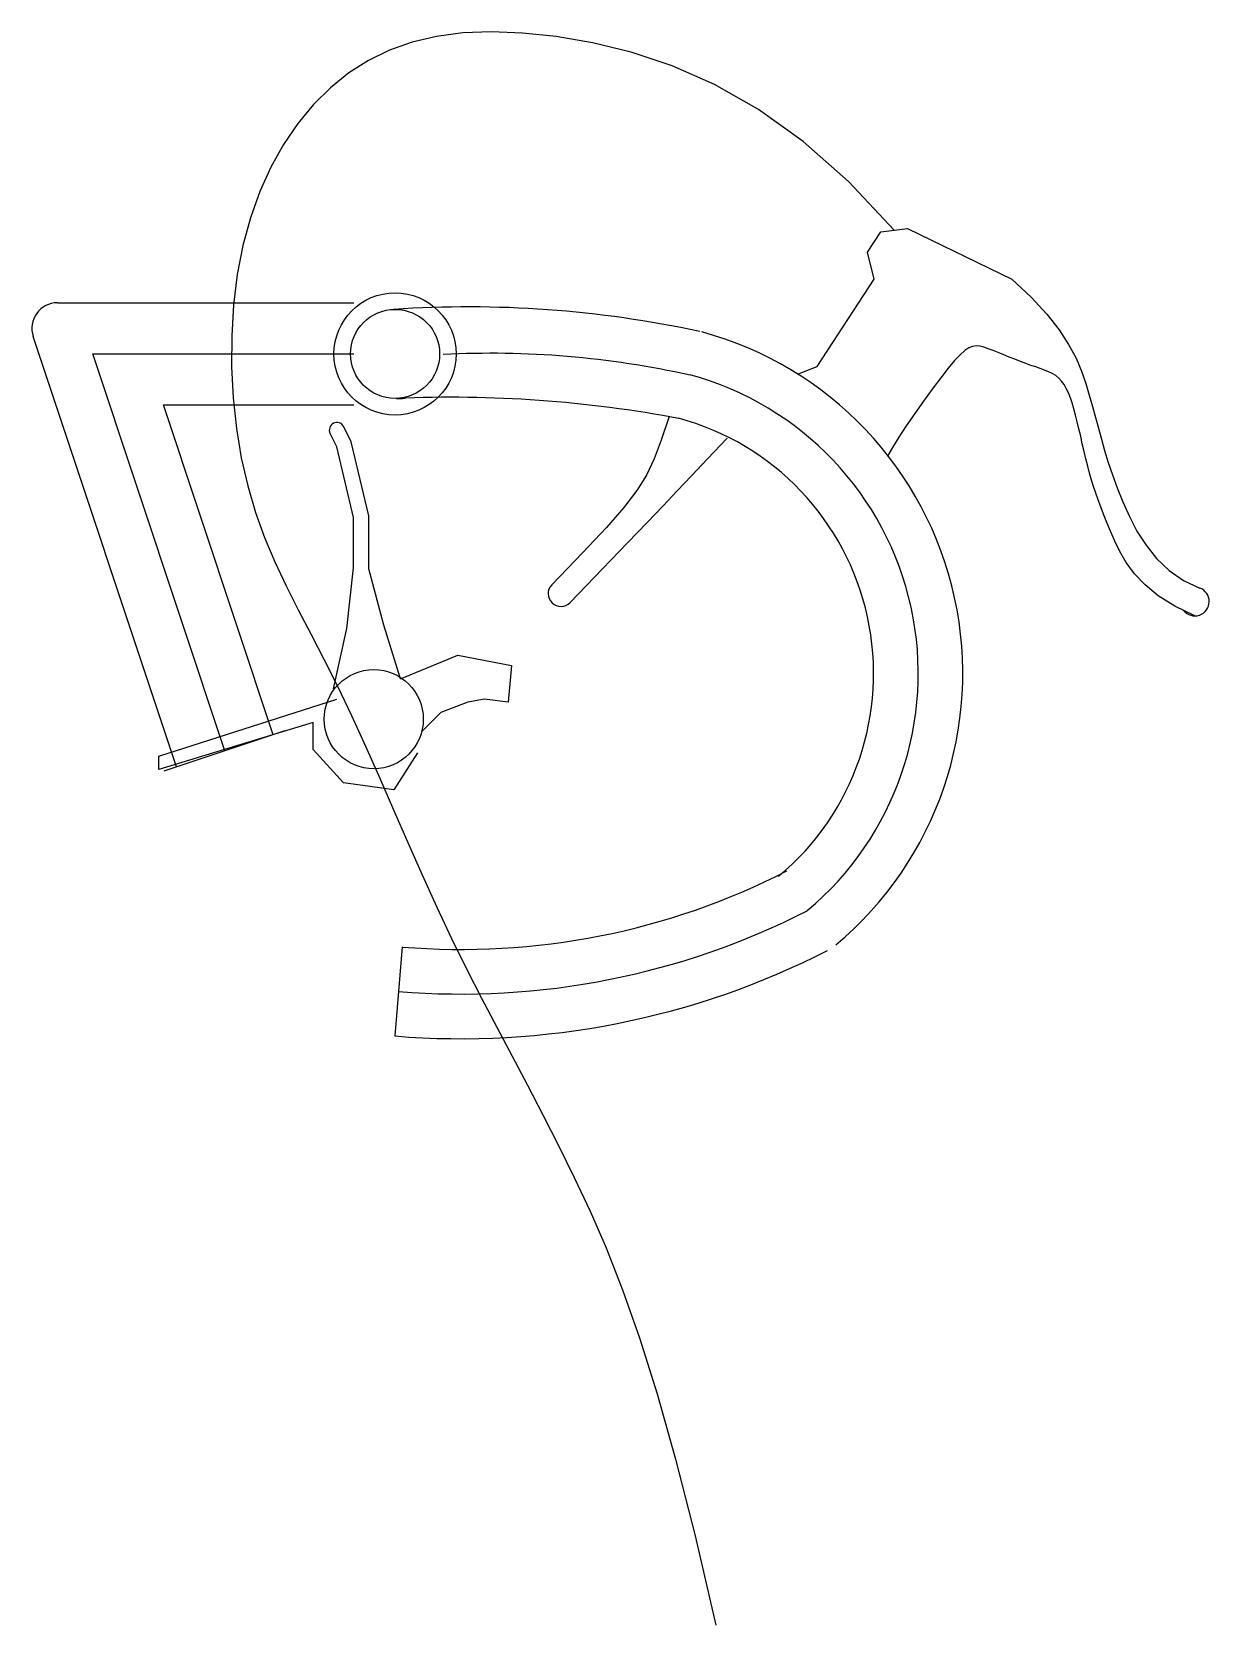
# Model space of a CAD drawing. Extents: x 43.7 to 55.3, y 32 to 47.6.
import ezdxf

# ---------------------------------------------------------------- set-up
doc = ezdxf.new("R2010")
doc.units = 0
doc.header["$LTSCALE"] = 0.5
doc.header["$MEASUREMENT"] = 0
for name, color, linetype in [('CYA', 4, 'CONTINUOUS'), ('GRE', 3, 'CONTINUOUS'), ('RED', 1, 'CONTINUOUS')]:
    doc.layers.add(name, color=color, linetype=linetype)

msp = doc.modelspace()

# ---------------------------------------------------------------- linework, layer by layer
at = {"layer": 'CYA'}
for p, q in [((47.336, 41.241), (47.896, 41.472)), ((47.896, 41.472), (48.423, 41.373)), ((48.423, 41.373), (48.39, 41.011)), ((44.965, 40.484), (46.71, 41.043)), ((47.995, 41.011), (47.731, 40.912)), ((48.159, 41.043), (47.995, 41.011)), ((48.39, 41.011), (48.159, 41.043)), ((46.48, 40.813), (44.965, 40.352)), ((46.48, 40.549), (46.48, 40.813)), ((47.731, 40.912), (47.542, 40.721)), ((44.965, 40.352), (44.965, 40.484)), ((46.776, 40.22), (46.48, 40.549)), ((47.501, 40.517), (47.27, 40.154)), ((44.965, 40.352), (44.965, 40.352)), ((47.27, 40.154), (46.776, 40.22))]:
    msp.add_line(p, q, dxfattribs=at)
for points in [[(46.677, 41.142), (46.809, 41.735), (46.875, 42.328), (46.875, 42.822), (46.71, 43.514), (46.644, 43.645)], [(47.336, 41.241), (47.171, 41.768), (47.025, 42.32), (47.025, 42.84), (46.852, 43.565), (46.779, 43.712)]]:
    msp.add_lwpolyline(points, dxfattribs=at)
msp.add_circle((47.073, 40.846), 0.486, dxfattribs=at)
msp.add_arc((46.712, 43.679), 0.075, 26.5641, 206.5641, dxfattribs=at)
at = {"layer": 'GRE'}
msp.add_line((52.309, 45.654), (53.33, 45.16), dxfattribs=at)
for points in [[(52.177, 45.638), (51.73, 46.117), (51.285, 46.509), (50.845, 46.822), (50.415, 47.066), (49.998, 47.251), (49.597, 47.384), (49.217, 47.477), (48.861, 47.536), (48.531, 47.571), (48.227, 47.583), (47.947, 47.572), (47.688, 47.538), (47.449, 47.482), (47.227, 47.403), (47.021, 47.302), (46.829, 47.18), (46.649, 47.035), (46.481, 46.87), (46.327, 46.684), (46.187, 46.48), (46.063, 46.257), (45.955, 46.017), (45.863, 45.761), (45.79, 45.489), (45.735, 45.203), (45.699, 44.907), (45.681, 44.604), (45.679, 44.299), (45.695, 43.995), (45.727, 43.696), (45.774, 43.407), (45.837, 43.132), (45.913, 42.872), (46.003, 42.625), (46.104, 42.387), (46.215, 42.152), (46.333, 41.917), (46.458, 41.677), (46.588, 41.426), (46.72, 41.162), (46.855, 40.88), (46.991, 40.582), (47.128, 40.274), (47.267, 39.958), (47.407, 39.638), (47.549, 39.319), (47.692, 39.003), (47.837, 38.696), (47.983, 38.399), (48.131, 38.11), (48.279, 37.825), (48.429, 37.542), (48.58, 37.257), (48.732, 36.966), (48.885, 36.666), (49.039, 36.354), (49.194, 36.023), (49.351, 35.662), (49.512, 35.253), (49.678, 34.782), (49.851, 34.233), (50.032, 33.591), (50.224, 32.84), (50.427, 31.965)], [(51.229, 44.229), (51.42, 44.304), (51.98, 45.16), (51.914, 45.424), (52.046, 45.622), (52.309, 45.654)], [(53.33, 45.16), (53.52, 44.982), (53.673, 44.816), (53.794, 44.662), (53.888, 44.518), (53.96, 44.383), (54.014, 44.256), (54.056, 44.136), (54.09, 44.021), (54.121, 43.911), (54.15, 43.803), (54.179, 43.697), (54.209, 43.589), (54.241, 43.478), (54.277, 43.363), (54.318, 43.242), (54.365, 43.113), (54.419, 42.975), (54.483, 42.832), (54.558, 42.689), (54.647, 42.55), (54.751, 42.42), (54.872, 42.303), (55.013, 42.205), (55.174, 42.13)], [(55.125, 41.858), (54.928, 41.952), (54.767, 42.054), (54.637, 42.161), (54.534, 42.271), (54.453, 42.381), (54.39, 42.489), (54.34, 42.592), (54.299, 42.688), (54.263, 42.775), (54.231, 42.854), (54.202, 42.927), (54.176, 42.995), (54.153, 43.061), (54.132, 43.125), (54.112, 43.189), (54.093, 43.256), (54.075, 43.325), (54.057, 43.397), (54.04, 43.471), (54.022, 43.545), (54.006, 43.619), (53.989, 43.691), (53.972, 43.761), (53.956, 43.827), (53.939, 43.888), (53.922, 43.945), (53.905, 43.997), (53.886, 44.045), (53.865, 44.088), (53.843, 44.126), (53.819, 44.16), (53.791, 44.189), (53.761, 44.213), (53.727, 44.234), (53.691, 44.252), (53.652, 44.268), (53.61, 44.283), (53.565, 44.298), (53.517, 44.314), (53.467, 44.332), (53.415, 44.351), (53.361, 44.373), (53.306, 44.395), (53.251, 44.417), (53.198, 44.439), (53.147, 44.459), (53.099, 44.476), (53.056, 44.491), (53.017, 44.501), (52.981, 44.504), (52.946, 44.5), (52.909, 44.486), (52.869, 44.459), (52.824, 44.418), (52.77, 44.36), (52.707, 44.285), (52.633, 44.19), (52.55, 44.081), (52.464, 43.962), (52.378, 43.841), (52.295, 43.721), (52.221, 43.609), (52.159, 43.51), (52.114, 43.431)], [(49.971, 43.812), (49.893, 43.581), (49.823, 43.396), (49.748, 43.237), (49.654, 43.086), (49.527, 42.922), (49.355, 42.726), (49.123, 42.48), (48.818, 42.163)], [(50.538, 43.601), (50.345, 43.396), (50.188, 43.23), (50.05, 43.083), (49.912, 42.938), (49.755, 42.775), (49.563, 42.575), (49.317, 42.32), (48.998, 41.99)]]:
    msp.add_lwpolyline(points, dxfattribs=at)
for centre, radius, start, end in [((48.908, 42.076), 0.125, 136.0063, 316.0063), ((55.125, 41.999), 0.141, 218.7532, 69.4448)]:
    msp.add_arc(centre, radius, start, end, dxfattribs=at)
at = {"layer": 'RED'}
for p, q in [((43.97, 44.927), (46.879, 44.927)), ((45.137, 40.378), (43.733, 44.598)), ((44.317, 44.427), (46.879, 44.427)), ((45.611, 40.535), (44.317, 44.427)), ((45.01, 43.927), (46.879, 43.927)), ((46.085, 40.693), (45.01, 43.927)), ((45.018, 40.338), (46.204, 40.733)), ((47.353, 38.613), (47.281, 37.741))]:
    msp.add_line(p, q, dxfattribs=at)
for radius in [0.599, 0.437]:
    msp.add_circle((47.282, 44.426), radius, dxfattribs=at)
for centre, radius, start, end in [((43.97, 44.677), 0.25, 90, 198.3991), ((47.998, 34.079), 10.808, 77.8665, 93.8725), ((49.383, 41.295), 3.467, 309.841, 74.8404), ((48.222, 35.408), 9.024, 77.5026, 92.9729), ((49.383, 41.295), 3.03, 309.841, 74.8404), ((47.832, 31.846), 12.155, 79.3399, 92.5269), ((47.317, 44.427), 0.438, 267.2847, 277.4053), ((49.383, 41.295), 2.592, 309.841, 74.8404), ((47.932, 45.599), 7.011, 265.2643, 297.0916), ((47.932, 45.599), 7.448, 265.2643, 297.0916), ((47.932, 45.599), 7.886, 265.2643, 297.0916)]:
    msp.add_arc(centre, radius, start, end, dxfattribs=at)

doc.saveas('drawing.dxf')
